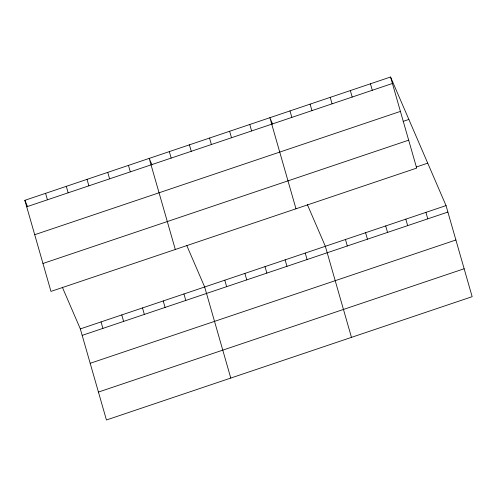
<?xml version="1.0" encoding="UTF-8"?>
<svg xmlns="http://www.w3.org/2000/svg" width="497" height="497" viewBox="0 0 497 497"><rect width="100%" height="100%" fill="white"/><g stroke="black" fill="none" stroke-linecap="round" stroke-linejoin="round"><path stroke-width="0.75" d="M390.561 77.016L416.679 168.098L50.967 291.404L24.85 200.322L390.561 77.016L446.033 205.596L472.15 296.678L106.439 419.984L80.321 328.902L62.324 287.179M26.708 206.789L392.413 83.484M34.709 234.714L400.42 111.403M403.117 121.386L408.863 119.448M42.959 263.478L408.671 140.173M416.231 167.042L427.724 163.165M80.321 328.902L446.033 205.596M82.179 335.376L447.89 212.064M90.187 363.295L455.892 239.989M98.437 392.065L464.142 268.753M272.623 124.07L269.877 117.702L295.995 208.79M307.345 204.565L325.349 246.288L351.466 337.37M151.939 164.762L149.193 158.394L175.311 249.482M186.661 245.257L204.665 286.98L230.782 378.062M24.85 200.322L27.596 206.684M425.917 212.381L427.774 218.848M370.445 83.794L372.296 90.261M405.807 219.158L407.658 225.626M350.329 90.578L352.187 97.045M385.691 225.942L387.548 232.41M330.219 97.356L332.071 103.83M365.575 232.726L367.432 239.194M310.103 104.14L311.954 110.607M345.465 239.504L347.316 245.972M289.987 110.924L291.845 117.391M305.233 253.072L307.09 259.54M249.761 124.486L251.612 130.953M285.123 259.85L286.974 266.317M229.645 131.27L231.503 137.737M265.007 266.634L266.864 273.101M209.535 138.048L211.387 144.521M244.891 273.418L246.748 279.886M189.419 144.832L191.27 151.299M224.781 280.196L226.632 286.663M169.303 151.616L171.161 158.083M183.94 293.969L185.797 300.437M128.468 165.383L130.32 171.85M163.221 300.952L165.072 307.426M107.743 172.372L109.601 178.839M142.496 307.941L144.347 314.408M87.018 179.361L88.876 185.828M121.771 314.93L123.629 321.397M66.3 186.344L68.151 192.817M101.046 321.919L102.904 328.387M45.575 193.333L47.426 199.8"/></g></svg>
